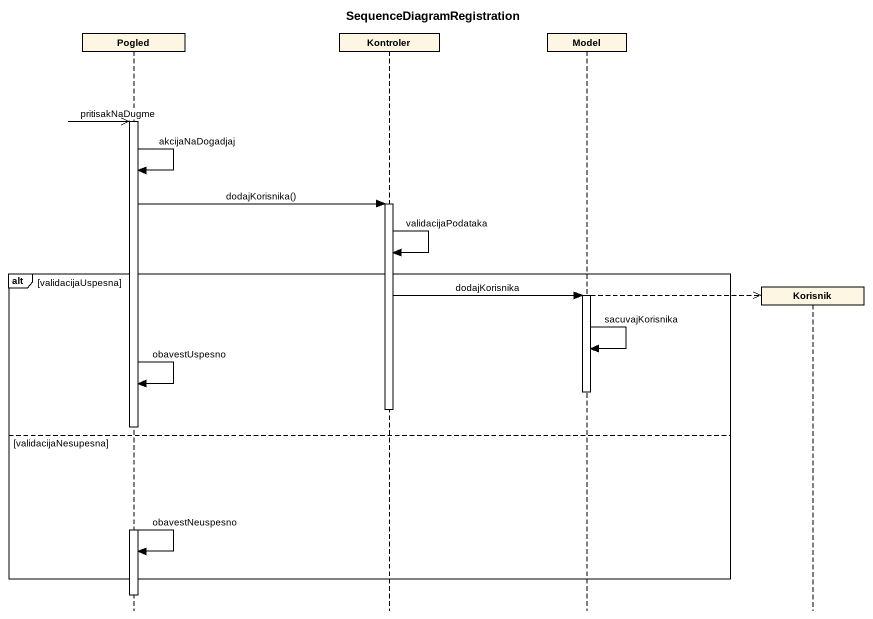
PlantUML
@startuml
title SequenceDiagramRegistration
hide footbox
participant Pogled
participant Kontroler
participant Model
participant Korisnik

Pogled ->> Pogled : pritisakNaDugme
activate Pogled
Pogled -> Pogled : akcijaNaDogadjaj
Pogled -> Kontroler : dodajKorisnika()
activate Kontroler
Kontroler -> Kontroler : validacijaPodataka
alt validacijaUspesna
  Kontroler -> Model : dodajKorisnika
  Model -->> Korisnik **
  activate Model
  Model -> Model : sacuvajKorisnika
  Pogled -> Pogled : obavestUspesno
  deactivate Model
  deactivate Kontroler
else validacijaNesupesna
  Pogled -> Pogled : obavestNeuspesno
end
deactivate Pogled
@enduml
